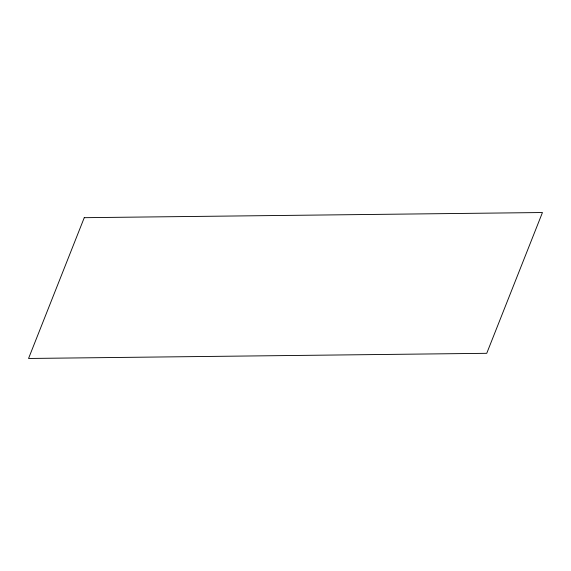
<?xml version="1.0" encoding="UTF-8"?>
<svg xmlns="http://www.w3.org/2000/svg" width="571" height="571" viewBox="0 0 571 571"><rect width="100%" height="100%" fill="white"/><g stroke="black" fill="none" stroke-linecap="round" stroke-linejoin="round"><path stroke-width="0.86" d="M84.258 217.687L28.55 358.474L486.742 353.313L542.45 212.526L84.258 217.687"/></g></svg>
